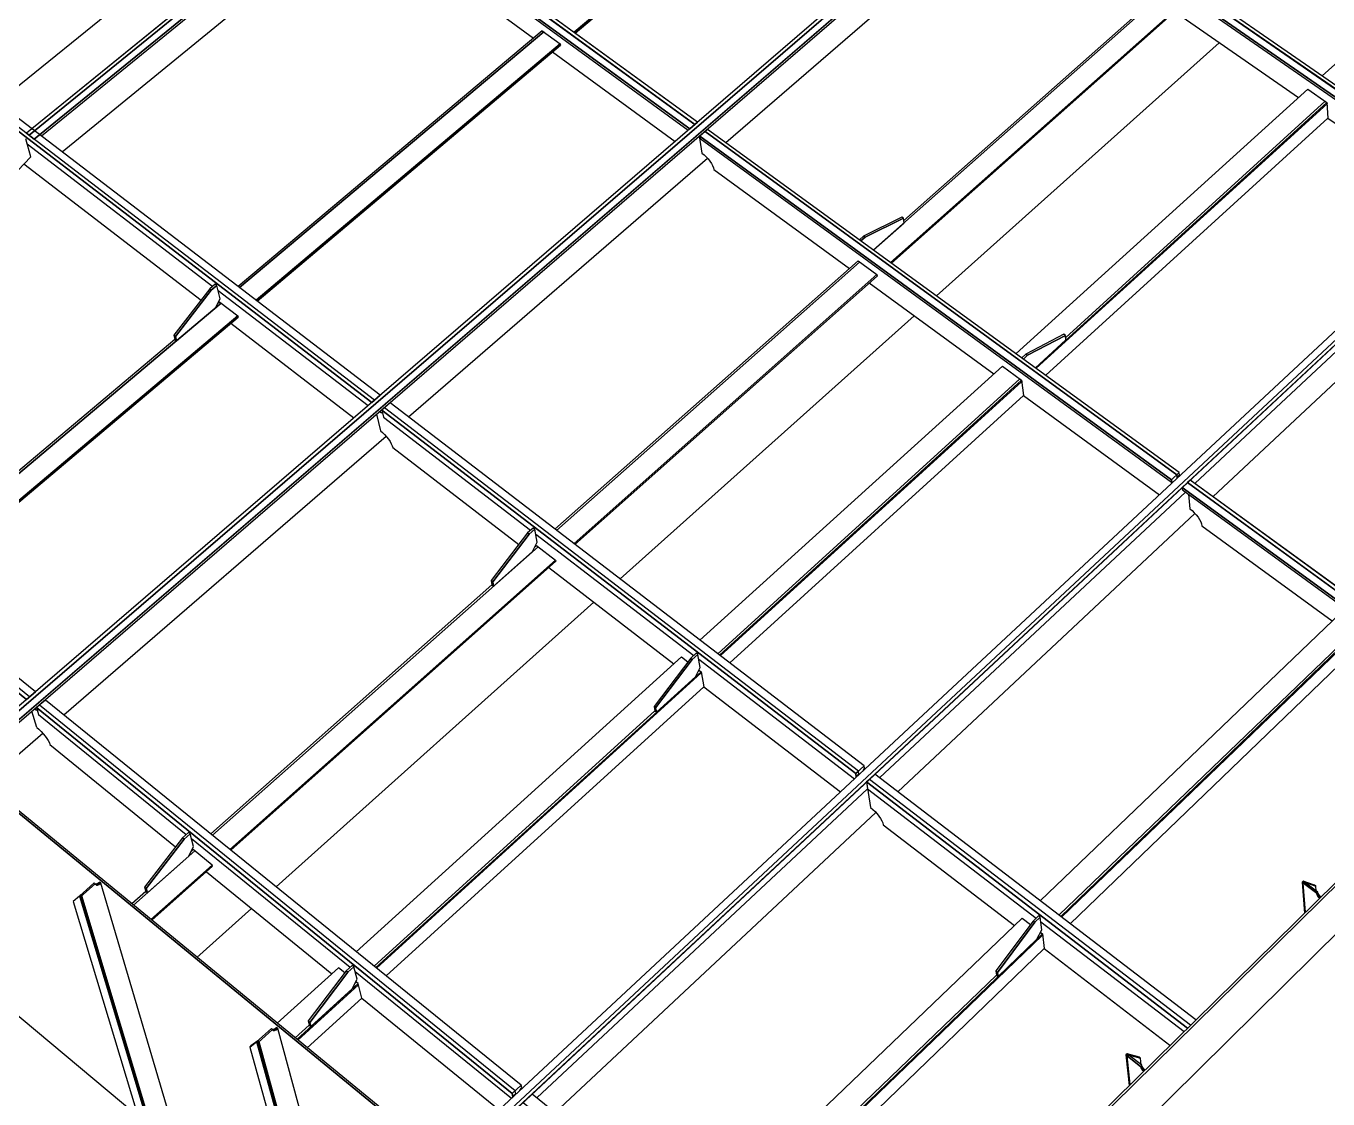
# Model space of a CAD drawing. Header units: millimetres. Extents: x 149544 to 197467, y -3118 to 25363.
# Drawn here: x 190995 to 192617, y 740 to 2077 of the extents above; entities that cross this region are included whole.
import ezdxf

# ---------------------------------------------------------------- set-up
doc = ezdxf.new("R2010")
doc.units = ezdxf.units.MM
doc.header["$MEASUREMENT"] = 0

msp = doc.modelspace()

# ---------------------------------------------------------------- linework, layer by layer
at = {"color": 0, "linetype": 'Continuous'}
for p, q in [((194073.6, 3873.2), (190917.8, 1154.4)), ((193994, 3817.9), (190907.9, 1162.6)), ((193994, 3817.9), (190907.9, 1162.6)), ((194009.3, 3826.6), (190911.2, 1159.9)), ((190911.2, 1159.9), (194009.3, 3826.6)), ((191526.9, 654.7), (194646.1, 3564.6)), ((194577.4, 3515.4), (191516.2, 663.5)), ((194575.6, 3503.8), (191523.3, 657.6)), ((191677.5, 2069), (192043.6, 2377.7)), ((192043.6, 2377.7), (191677.5, 2069)), ((191678.7, 2068.1), (192043.9, 2376)), ((192951.4, 2324.4), (192609.6, 2014.6)), ((192808.6, 1872.1), (192224.4, 2276)), ((191385.3, 2260.1), (190995.4, 1943.2)), ((191387.5, 2257.1), (190998.5, 1940.8)), ((191396.1, 2255.7), (191819.8, 1947.2)), ((191821.5, 1948.7), (191400.6, 2255.1)), ((191828.1, 1954.3), (191418.4, 2252.3)), ((191831.3, 1957.1), (191433.5, 2246.4)), ((191866.5, 1931.6), (192225.9, 2242.2)), ((191400.8, 2227), (191627.1, 2061.8)), ((190961.6, 1983.6), (191130.7, 2120.3)), ((192414.7, 2120.6), (192050.3, 1797.9)), ((192050.3, 1797.9), (192414.7, 2120.6)), ((192412.7, 2122), (192088.2, 1834.7)), ((192412.7, 2122), (192088.2, 1834.7)), ((192071.8, 1782.3), (192436.1, 2105.8)), ((192436.1, 2105.8), (192071.8, 1782.3)), ((192073, 1781.5), (192436.3, 2104.1)), ((192425.6, 2094.7), (192579.9, 1987.6)), ((191637.8, 2070.8), (191259, 1752.3)), ((191637.8, 2070.8), (191259, 1752.3)), ((191639.8, 2069.4), (191260.9, 1750.9)), ((191260.9, 1750.9), (191639.8, 2069.4)), ((191637.8, 2070.8), (191660.3, 2054.5)), ((191637.8, 2070.8), (191639.8, 2069.4)), ((191281.5, 1735.1), (191660.3, 2054.5)), ((191660.3, 2054.5), (191281.5, 1735.1)), ((191282.7, 1734.2), (191660.6, 2052.8)), ((191650.8, 2044.5), (191803.4, 1933.1)), ((191660.3, 2054.5), (191660.6, 2052.8)), ((192481.3, 2056), (192128.9, 1740.8)), ((192128.9, 1740.8), (192481.3, 2056)), ((192481.3, 2056), (192128.9, 1740.8)), ((192591.5, 1998.2), (192228.1, 1668.7)), ((192591.5, 1998.2), (192615.4, 1981.6)), ((192252.1, 1651.2), (192615.4, 1981.6)), ((192615.4, 1981.6), (192252.1, 1651.2)), ((192615.4, 1981.6), (192252.1, 1651.2)), ((192252.1, 1651.2), (192615.4, 1981.6)), ((192253.2, 1650.4), (192615.5, 1979.9)), ((192613.3, 1983), (192289.9, 1689)), ((192613.3, 1983), (192615.4, 1981.6)), ((192615.4, 1981.6), (192615.5, 1979.9)), ((192615.4, 1981.6), (192616.6, 1962.2)), ((191831.3, 1957.1), (191821.5, 1948.7)), ((191831.3, 1957.1), (191828.1, 1954.3)), ((192265, 1641.9), (192616.6, 1962.2)), ((192616.6, 1962.2), (192784.8, 1845.4)), ((190996.2, 1929.9), (190994.6, 1936.1)), ((191000.6, 1913.8), (190994.6, 1936.1)), ((190998.5, 1940.8), (190995.4, 1943.2)), ((191833.3, 1939.8), (191836.8, 1918.5)), ((191837.4, 1942.5), (191836.7, 1942.7)), ((191836.7, 1942.7), (191837.4, 1942.5)), ((191840.7, 1945.4), (191840, 1945.6)), ((192428.2, 1517.8), (191840.6, 1945.2)), ((190996.2, 1929.9), (191227.5, 1752.5)), ((190992.2, 1905), (191212.8, 1735.4)), ((191471.2, 1589.8), (191843.8, 1912)), ((191851.7, 1897.9), (192020.5, 1774.8)), ((192450.6, 1506.9), (192819.6, 1851.5)), ((192473.2, 1490.5), (192829.4, 1824)), ((192037.9, 1815), (192032.9, 1810.6)), ((192031.2, 1784.2), (191653.7, 1450.1)), ((192031.2, 1784.2), (191653.7, 1450.1)), ((192031.2, 1784.2), (192054.7, 1767.1)), ((192031.2, 1784.2), (192033.2, 1782.8)), ((192033.2, 1782.8), (191655.7, 1448.5)), ((191655.7, 1448.5), (192033.2, 1782.8)), ((191677.4, 1432), (192054.7, 1767.1)), ((192054.7, 1767.1), (191677.4, 1432)), ((191678.5, 1431.1), (192054.9, 1765.4)), ((192045.2, 1756.7), (192200.3, 1643.5)), ((192054.7, 1767.1), (192054.9, 1765.4)), ((191234, 1747.5), (191421, 1604.1)), ((191237.9, 1731.6), (190831.1, 1389.4)), ((190831.1, 1389.4), (191237.9, 1731.6)), ((191236, 1733), (191233.6, 1731)), ((191236, 1733), (191233.6, 1731)), ((191236, 1733), (191258.5, 1715.7)), ((191236, 1733), (191237.9, 1731.6)), ((190851.7, 1372.7), (191258.5, 1715.7)), ((191258.5, 1715.7), (190851.7, 1372.7)), ((190852.9, 1371.7), (191258.9, 1714.1)), ((191250.1, 1706.7), (191403.3, 1588.8)), ((191258.5, 1715.7), (191258.9, 1714.1)), ((192101.1, 1715.9), (191734.7, 1388)), ((191734.7, 1388), (192101.1, 1715.9)), ((192101.1, 1715.9), (191734.7, 1388)), ((191180.2, 1686.2), (190829.2, 1391)), ((191180.2, 1686.2), (190829.2, 1391)), ((192237.2, 1662), (192242.2, 1666.6)), ((192211, 1653.2), (191834.3, 1311.8)), ((192211, 1653.2), (192235, 1635.7)), ((192232.9, 1637.2), (191856.4, 1294.9)), ((191858.5, 1293.3), (192235, 1635.7)), ((192235, 1635.7), (191858.5, 1293.3)), ((192235, 1635.7), (191858.5, 1293.3)), ((191858.5, 1293.3), (192235, 1635.7)), ((191859.6, 1292.4), (192235.2, 1634.1)), ((192232.9, 1637.2), (192235, 1635.7)), ((192235, 1635.7), (192235.2, 1634.1)), ((192235, 1635.7), (192237.2, 1616.6)), ((191435.9, 1616.9), (191425.4, 1607.9)), ((191428.9, 1610.9), (191425.4, 1607.9)), ((191871.4, 1283.4), (192237.2, 1616.6)), ((192237.2, 1616.6), (192406.6, 1493)), ((191431.4, 1593.4), (191436.2, 1572.6)), ((191434.5, 1596.1), (191438.8, 1594.7)), ((191438.7, 1598.9), (191438, 1599.1)), ((191440, 1589.5), (191623.3, 1448.8)), ((191041.8, 1218.7), (191443.3, 1565.7)), ((191451.8, 1551.6), (191608.5, 1431)), ((192428.5, 1514.3), (192428.6, 1513.5)), ((192428.9, 1513.8), (192428.5, 1514.3)), ((192431.8, 1517.3), (192431.4, 1520.8)), ((192842, 1222.3), (192444.9, 1511.1)), ((192058, 1140.5), (192439.1, 1496.3)), ((192435.1, 1502), (192435.3, 1499)), ((192435.1, 1502), (192435.3, 1499)), ((192832.3, 1212.8), (192435.1, 1502)), ((192435.3, 1499), (192830.7, 1211.2)), ((192838.8, 1219.1), (192441.6, 1508)), ((192442.9, 1493.5), (192444.6, 1475.4)), ((192080.8, 1123), (192450.9, 1469.6)), ((191629.7, 1444), (191826.6, 1292.8)), ((191632.9, 1428.2), (191226.9, 1068.8)), ((191226.9, 1068.8), (191632.9, 1428.2)), ((191630.8, 1429.8), (191629, 1428.2)), ((191630.8, 1429.8), (191629, 1428.2)), ((191630.8, 1429.8), (191654.5, 1411.6)), ((191630.8, 1429.8), (191632.9, 1428.2)), ((191248.6, 1051.2), (191654.5, 1411.6)), ((191654.5, 1411.6), (191248.6, 1051.2)), ((191654.5, 1411.6), (191654.8, 1410)), ((191249.8, 1050.3), (191654.8, 1410)), ((191646, 1402.2), (191801.9, 1282.3)), ((191575.2, 1380.6), (191224.9, 1070.4)), ((191575.2, 1380.6), (191224.9, 1070.4)), ((191702.2, 1359), (191306.2, 1004.6)), ((191306.2, 1004.6), (191702.2, 1359)), ((191702.2, 1359), (191306.2, 1004.6)), ((192632.6, 1346), (192258.3, 987.1)), ((192655.7, 1329.2), (192281.5, 969.4)), ((192283.7, 967.7), (192657.8, 1327.6)), ((192657.8, 1327.6), (192283.7, 967.7)), ((192657.8, 1327.6), (192283.7, 967.7)), ((192283.7, 967.7), (192657.8, 1327.6)), ((192284.7, 966.9), (192657.9, 1326)), ((192295.5, 958.6), (192659, 1308.8)), ((191811.5, 1291.1), (191406.2, 923.6)), ((191811.5, 1291.1), (191819.4, 1284.9)), ((191832.8, 1288.1), (192026.8, 1139.2)), ((191430.4, 904), (191835.6, 1272.5)), ((191835.6, 1272.5), (191430.4, 904)), ((191835.6, 1272.5), (191430.4, 904)), ((191430.4, 904), (191835.6, 1272.5)), ((191431.5, 903.1), (191835.9, 1270.9)), ((191833.6, 1274.1), (191832, 1272.7)), ((191833, 1274.5), (191835.6, 1272.5)), ((191833.6, 1274.1), (191835.6, 1272.5)), ((191835.6, 1272.5), (191835.9, 1270.9)), ((191835.6, 1272.5), (191839, 1253.8)), ((191443.4, 893.5), (191839, 1253.8)), ((191839, 1253.8), (192009.3, 1122.8)), ((191006.4, 1247.4), (190995.4, 1237.9)), ((190999.1, 1241.1), (190995.4, 1237.9)), ((191008.3, 1203.1), (191002.2, 1223.5)), ((191004.8, 1225.8), (191009, 1224.2)), ((191009.2, 1228.8), (191008.5, 1229)), ((191010.5, 1219.1), (191194.4, 1069.8)), ((191778.1, 1223.6), (191428.3, 905.7)), ((190943.3, 1133.5), (191015.5, 1196)), ((191024.6, 1181.7), (191181.1, 1054.5)), ((192028.4, 1145.5), (192029, 1142.1)), ((191630.9, 741.6), (192043.2, 1126.7)), ((192041.9, 1135.2), (192043.2, 1126.7)), ((192041.9, 1135.2), (192043.2, 1126.7)), ((192041.9, 1135.2), (192046.8, 1103.3)), ((192041.9, 1135.2), (192043.2, 1126.7)), ((192441.7, 828.6), (192041.9, 1135.2)), ((192441.7, 828.6), (192041.9, 1135.2)), ((192041.9, 1135.2), (192441.7, 828.6)), ((192043.2, 1126.7), (192253.1, 965.6)), ((191653.7, 723.1), (192053.3, 1097.3)), ((191200.7, 1064.7), (191398.4, 904.3)), ((191205, 1049.4), (191128.5, 981.6)), ((191128.5, 981.6), (191205, 1049.4)), ((191203, 1051), (191200.7, 1049)), ((191203, 1051), (191200.7, 1049)), ((191205, 1049.4), (191203, 1051)), ((191150.2, 963.8), (191226.7, 1031.7)), ((191226.7, 1031.7), (191150.2, 963.8)), ((191151.3, 962.8), (191227.1, 1030.2)), ((191219.4, 1023.3), (191375.8, 896.1)), ((191082, 1007), (191082.7, 1006.8)), ((191155.7, 682.2), (191062.7, 991.9)), ((191144, 998.8), (191126.4, 983.3)), ((191144, 998.8), (191126.4, 983.3)), ((191275.8, 977.5), (191207.7, 916.5)), ((191207.7, 916.5), (191275.8, 977.5)), ((191275.8, 977.5), (191207.7, 916.5)), ((192235.5, 965.4), (191832.1, 578.6)), ((192235.5, 965.4), (192245.9, 957.4)), ((192259, 961.1), (192437.3, 824.3)), ((191857.7, 557.9), (192260.9, 945.8)), ((192260.9, 945.8), (191857.7, 557.9)), ((192260.9, 945.8), (191857.7, 557.9)), ((191857.7, 557.9), (192260.9, 945.8)), ((191858.7, 557.1), (192261.1, 944.3)), ((192258.8, 947.5), (192258.1, 946.8)), ((192258.5, 947.7), (192260.9, 945.8)), ((192258.8, 947.5), (192260.9, 945.8)), ((192260.9, 945.8), (192261.1, 944.3)), ((192260.9, 945.8), (192263.2, 927.5)), ((191869.6, 548.3), (192263.2, 927.5)), ((192263.2, 927.5), (192419.8, 807.1)), ((191384.2, 903.8), (191307.8, 834.5)), ((191391.9, 897.6), (191384.2, 903.8)), ((191404.6, 899.2), (191599.5, 741.1)), ((192203.6, 894.4), (191855.5, 559.7)), ((191332.1, 814.5), (191408.5, 884.1)), ((191408.5, 884.1), (191332.1, 814.5)), ((191408.5, 884.1), (191332.1, 814.5)), ((191332.1, 814.5), (191408.5, 884.1)), ((191333.2, 813.6), (191408.9, 882.5)), ((191406.4, 885.7), (191404.5, 884)), ((191408.5, 884.1), (191406.4, 885.7)), ((191413.1, 865.8), (191408.5, 884.1)), ((191345.1, 803.9), (191413.1, 865.8)), ((191413.1, 865.8), (191584.1, 726.8)), ((190970.7, 856), (191134.1, 719.4)), ((191347.5, 832.2), (191330, 816.3)), ((191303.5, 825.5), (191302, 826.7)), ((191302.8, 825.7), (191303.5, 825.5)), ((191600.5, 747), (191601.3, 743.7))]:
    msp.add_line(p, q, dxfattribs=at)
for points in [[(190917.8, 1154.4), (194073.6, 3873.2), (194064.8, 3877.9)], [(190919.9, 1152.7), (194073.3, 3870.1), (194073.6, 3873.2)], [(191526.9, 654.7), (194646.1, 3564.6), (194644.4, 3565.5)], [(194629.3, 3509.5), (194629.8, 3511.9), (194630.7, 3514.6), (194631.9, 3517.4), (194633.3, 3520.2), (194634.9, 3522.9), (194636.7, 3525.5), (194638.5, 3527.7), (194640.3, 3529.6), (194646.1, 3564.6), (191526.9, 654.7)], [(194644.5, 3555.3), (194646.1, 3564.6), (191526.9, 654.7)], [(194021.9, 2382.8), (190981.1, -607.9), (190983.6, -610.2), (194024.3, 2381.3), (194021.9, 2382.8)], [(191036, -626), (194017.4, 2320.7), (194024.3, 2381.3), (190983.6, -610.2)], [(192227.5, 2278.7), (192218.2, 2270.7), (192802.4, 1866.3), (192811.7, 1874.9), (192227.5, 2278.7)], [(192218.2, 2270.7), (192218.5, 2267.6), (192802.5, 1863.3), (192802.4, 1866.3), (192218.2, 2270.7)], [(192811.7, 1874.9), (192227.5, 2278.7), (192224.4, 2276), (192808.6, 1872.1), (192811.7, 1874.9)], [(191385.3, 2260.1), (190995.4, 1943.2), (190998.5, 1940.8), (191387.5, 2257.1)], [(191004.8, 1936), (190995.4, 1943.2), (191004.8, 1936), (191395.9, 2254.4), (191393.5, 2256.2)], [(191400.6, 2255.1), (191821.5, 1948.7), (191831.3, 1957.1), (191433.5, 2246.4)], [(191014.1, 1939.9), (191396.6, 2251.3), (191395.9, 2254.4), (191004.8, 1936)], [(191039.8, 1920.2), (191395.3, 2210.6), (191395.1, 2213), (191395.4, 2215.7), (191396.2, 2218.7), (191397.5, 2221.7), (191399.2, 2224.7), (191401.2, 2227.6), (191403.6, 2230.3), (191406.1, 2232.6), (191402.1, 2251.4)], [(191418.4, 2252.3), (191828.1, 1954.3), (191831.3, 1957.1)], [(190915.8, 2001.2), (190914.2, 1999.9), (191425.4, 1607.9)], [(191425.4, 1607.9), (190914.2, 1999.9), (190923.6, 1966.5), (190926, 1964.4), (190928.5, 1962), (190930.9, 1959.3), (190933.2, 1956.5), (190935.2, 1953.6), (190936.9, 1950.9), (190938.2, 1948.2), (190939, 1945.9)], [(191425.4, 1607.9), (190914.2, 1999.9), (190916.7, 1991)], [(190914.2, 1999.9), (191425.4, 1607.9), (191435.9, 1616.9), (190967.7, 1975.4)], [(191425.4, 1607.9), (191428.9, 1610.9), (190983.9, 1952)], [(191843.8, 1948.1), (191834, 1939.6), (192421.7, 1511.7), (192431.4, 1520.8), (191843.8, 1948.1)], [(192431.4, 1520.8), (191843.8, 1948.1), (191840.6, 1945.2), (192428.2, 1517.8), (192431.4, 1520.8)], [(191834, 1939.6), (191834.5, 1936.6), (192421.9, 1508.8), (192421.7, 1511.7), (191834, 1939.6)], [(190950.9, 1869.2), (190952.5, 1863.7), (191000.6, 1913.8)], [(191836.8, 1918.5), (191839.4, 1916.4), (191842, 1914), (191844.4, 1911.3), (191846.6, 1908.5), (191848.5, 1905.6), (191850, 1902.9), (191851.1, 1900.2), (191851.7, 1897.9)], [(192050.3, 1797.9), (192088.6, 1831.8), (192087.8, 1837.3), (192039.9, 1813.6), (192034.9, 1809.2)], [(192085.8, 1838.8), (192037.9, 1815), (192039.9, 1813.6), (192087.8, 1837.3), (192085.8, 1838.8)], [(192034.9, 1809.2), (192039.9, 1813.6), (192037.9, 1815)], [(191927.7, 323), (191929.2, 324.6), (190133.1, 1798.3), (190131.5, 1797), (191927.7, 323)], [(191927.7, 323), (190131.5, 1797), (190176.2, 1682.5)], [(191225.5, 1747.8), (191180.8, 1690.2), (191182.2, 1684.7), (191231, 1725.7), (191236.6, 1737.1), (191232.5, 1753.6), (191225.5, 1747.8)], [(191230.5, 1755.1), (191223.6, 1749.3), (191225.5, 1747.8), (191232.5, 1753.6), (191230.5, 1755.1)], [(191223.6, 1749.3), (191178.8, 1691.6), (191180.8, 1690.2), (191225.5, 1747.8), (191223.6, 1749.3)], [(191178.8, 1691.6), (191180.2, 1686.2), (191182.2, 1684.7), (191180.8, 1690.2), (191178.8, 1691.6)], [(192252.1, 1651.2), (192290.2, 1685.9), (192289.6, 1691.4), (192242.2, 1666.6), (192237.2, 1662)], [(192289.6, 1691.4), (192287.5, 1692.9), (192240.2, 1668.1), (192242.2, 1666.6), (192289.6, 1691.4)], [(190484.7, 1654.3), (190483.3, 1653.2), (190995.4, 1237.9)], [(192242.2, 1666.6), (192240.2, 1668.1), (192235.2, 1663.5)], [(190995.4, 1237.9), (190483.3, 1653.2), (190494.9, 1620.3), (190497.4, 1618.1), (190499.9, 1615.6), (190502.4, 1612.9), (190504.7, 1610), (190506.9, 1607.1), (190508.7, 1604.3), (190510.1, 1601.7), (190511.1, 1599.4)], [(190995.4, 1237.9), (190483.3, 1653.2), (190486.4, 1644.4)], [(190483.3, 1653.2), (190995.4, 1237.9), (191006.4, 1247.4), (190530.7, 1632.7)], [(191438, 1598.3), (192028.4, 1145.5), (192038.8, 1155.2), (191448.4, 1607.3), (191438, 1598.3)], [(190995.4, 1237.9), (190999.1, 1241.1), (190552.8, 1602.8)], [(192029.4, 1141.6), (192029, 1142.1), (192028.4, 1145.5), (191438, 1598.3), (191438.8, 1594.7), (191434.5, 1596.1)], [(192028.4, 1145.5), (192031.9, 1148.8), (191441.5, 1601.3), (191438, 1598.3), (192028.4, 1145.5)], [(192029.1, 1141.3), (192028.4, 1145.5), (191438, 1598.3), (191440, 1589.5)], [(191436.2, 1572.6), (191438.8, 1570.4), (191441.4, 1567.9), (191443.9, 1565.1), (191446.2, 1562.2), (191448.2, 1559.3), (191449.8, 1556.5), (191451, 1553.9), (191451.8, 1551.6)], [(192431.4, 1520.8), (192421.7, 1511.7), (192421.9, 1508.8), (192424.4, 1509.6)], [(192431.8, 1517.3), (192431.4, 1520.8), (192428.2, 1517.8), (192428.5, 1514.3), (192431.8, 1517.3)], [(192432.2, 1516.8), (192431.8, 1517.3), (192428.5, 1514.3), (192428.9, 1513.8)], [(192842, 1222.3), (192444.9, 1511.1), (192435.1, 1502), (192832.3, 1212.8)], [(192444.9, 1511.1), (192441.6, 1508), (192838.8, 1219.1)], [(192444.6, 1475.4), (192447.3, 1473.2), (192450, 1470.6), (192452.5, 1467.9), (192454.8, 1465), (192456.7, 1462.1), (192458.2, 1459.2), (192459.1, 1456.6), (192459.6, 1454.3), (192622, 1335.8)], [(191619.5, 1445.4), (191574.1, 1386), (191576.1, 1384.4), (191621.5, 1443.8), (191619.5, 1445.4)], [(191621.5, 1443.8), (191576.1, 1384.4), (191577.2, 1379), (191625.9, 1422.1), (191631.7, 1433.7), (191628.4, 1450), (191621.5, 1443.8)], [(191626.4, 1451.5), (191619.5, 1445.4), (191621.5, 1443.8), (191628.4, 1450), (191626.4, 1451.5)], [(191574.1, 1386), (191575.2, 1380.6), (191577.2, 1379), (191576.1, 1384.4), (191574.1, 1386)], [(191824.8, 1287.7), (191779.1, 1227.4), (191780.1, 1222), (191828.7, 1266.2), (191834.7, 1277.9), (191831.8, 1294), (191824.8, 1287.7), (191822.8, 1289.3), (191777.1, 1229), (191779.1, 1227.4), (191824.8, 1287.7)], [(191831.8, 1294), (191829.7, 1295.6), (191822.8, 1289.3), (191824.8, 1287.7), (191831.8, 1294)], [(191007.9, 1227.7), (191600.5, 747), (191611.5, 757.3), (191019, 1237.2), (191007.9, 1227.7)], [(191601.7, 743.2), (191601.3, 743.7), (191600.5, 747), (191007.9, 1227.7), (191009, 1224.2), (191004.8, 1225.8)], [(191600.5, 747), (191604.2, 750.5), (191011.6, 1230.9), (191007.9, 1227.7), (191600.5, 747)], [(191601.4, 742.9), (191600.5, 747), (191007.9, 1227.7), (191010.5, 1219.1)], [(191779.1, 1227.4), (191777.1, 1229), (191778.1, 1223.6), (191780.1, 1222), (191779.1, 1227.4)], [(191008.3, 1203.1), (191010.9, 1200.8), (191013.6, 1198.2), (191016.1, 1195.3), (191018.5, 1192.4), (191020.7, 1189.4), (191022.4, 1186.6), (191023.8, 1184), (191024.6, 1181.7)], [(192037, 1148.7), (192039.2, 1152.3), (192038.8, 1155.2), (192028.4, 1145.5)], [(192029, 1142.1), (192032.4, 1145.3), (192031.9, 1148.8), (192028.4, 1145.5), (192029, 1142.1)], [(192032.8, 1144.8), (192032.4, 1145.3), (192029, 1142.1), (192029.4, 1141.6)], [(192452, 838.8), (192052.3, 1144.9), (192041.9, 1135.2), (192441.7, 828.6)], [(192445.2, 832), (192045.4, 1138.4), (192041.9, 1135.2)], [(192046.8, 1103.3), (192049.6, 1101), (192052.4, 1098.3), (192055, 1095.5), (192057.3, 1092.5), (192059.3, 1089.5), (192060.9, 1086.7), (192062, 1084.1), (192062.6, 1081.8), (192226, 956.2)], [(191191.7, 1064), (191144.5, 1002.4), (191146, 997.1), (191197.6, 1042.8), (191203.5, 1054.6), (191199.1, 1070.5), (191191.7, 1064)], [(191197.1, 1072.2), (191189.7, 1065.7), (191191.7, 1064), (191199.1, 1070.5), (191197.1, 1072.2)], [(191189.7, 1065.7), (191142.4, 1004), (191144.5, 1002.4), (191191.7, 1064), (191189.7, 1065.7)], [(191227.1, 1030.2), (191226.7, 1031.7), (191203, 1051)], [(191081.1, 1008.2), (191079.7, 1009.4), (191061.2, 993.1), (191062.7, 991.9), (191081.1, 1008.2)], [(191180.7, 695.4), (191087.9, 1009.1), (191086.8, 1008.2), (191085.7, 1007.5), (191084.6, 1007.1), (191083.6, 1006.8), (191082.7, 1006.8), (191082, 1007), (191081.5, 1007.5), (191081.1, 1008.2), (191062.7, 991.9), (191155.7, 682.2), (191180.7, 695.4)], [(191082.7, 1006.8), (191081.3, 1008), (191081.2, 1008)], [(191083.6, 1006.8), (191082.1, 1008), (191081.3, 1008), (191082.7, 1006.8), (191083.6, 1006.8)], [(191084.6, 1007.1), (191083.1, 1008.3), (191082.1, 1008), (191083.6, 1006.8), (191084.6, 1007.1)], [(191085.7, 1007.5), (191084.2, 1008.7), (191083.1, 1008.3), (191084.6, 1007.1), (191085.7, 1007.5)], [(191086.8, 1008.2), (191085.3, 1009.4), (191084.2, 1008.7), (191085.7, 1007.5), (191086.8, 1008.2)], [(191087.9, 1009.1), (191086.4, 1010.3), (191085.3, 1009.4), (191086.8, 1008.2), (191087.9, 1009.1)], [(192584.3, 1010.2), (192585.9, 1009.1), (192587.4, 1010.5), (192585.8, 1011.7), (192584.3, 1010.2)], [(192602.6, 996.5), (192604.1, 997.9), (192585.8, 1011.7), (192584.3, 1010.2), (192602.6, 996.5)], [(192588.6, 973.1), (192585.9, 1009.1), (192584.3, 1010.2), (192587.3, 971.7)], [(192606.2, 990.4), (192605.3, 991.4), (192604.5, 992.5), (192603.7, 993.6), (192603.2, 994.7), (192602.8, 995.7), (192602.6, 996.5), (192584.3, 1010.2), (192587.3, 971.7)], [(192585.8, 1011.7), (192587.4, 1010.5), (192601.6, 1005.5), (192600, 1006.7), (192585.8, 1011.7)], [(192602, 999.5), (192601.6, 1005.5), (192587.4, 1010.5), (192585.9, 1009.1)], [(191155.7, 682.2), (191062.7, 991.9), (191061.2, 993.1), (191053.5, 986.2), (191134.1, 719.2)], [(191062.7, 991.9), (191064.3, 993.3), (191062.8, 994.5), (191061.2, 993.1), (191062.7, 991.9)], [(191062.7, 991.9), (191061.2, 993.1), (191141.8, 724.9)], [(191155.7, 682.3), (191157.2, 683.6), (191064.3, 993.3), (191062.7, 991.9), (191155.7, 682.2)], [(191142.4, 1004), (191144, 998.8), (191146, 997.1), (191144.5, 1002.4), (191142.4, 1004)], [(192602.8, 995.7), (192604.2, 997.1), (192604.1, 997.9), (192602.6, 996.5), (192602.8, 995.7)], [(192603.2, 994.7), (192604.6, 996.1), (192604.2, 997.1), (192602.8, 995.7), (192603.2, 994.7)], [(192603.7, 993.6), (192605.2, 995), (192604.6, 996.1), (192603.2, 994.7), (192603.7, 993.6)], [(192604.5, 992.5), (192605.9, 993.9), (192605.2, 995), (192603.7, 993.6), (192604.5, 992.5)], [(192605.3, 991.4), (192606.8, 992.8), (192605.9, 993.9), (192604.5, 992.5), (192605.3, 991.4)], [(192607.7, 991.8), (192606.8, 992.8), (192605.3, 991.4), (192606.2, 990.4)], [(192251.4, 960.3), (192205, 898), (192205.8, 892.8), (192254.1, 939.2), (192260.3, 951.1), (192258.3, 966.9), (192251.4, 960.3), (192249.2, 961.9), (192202.9, 899.7), (192205, 898), (192251.4, 960.3)], [(192258.3, 966.9), (192256.1, 968.6), (192249.2, 961.9), (192251.4, 960.3), (192258.3, 966.9)], [(191395.8, 898.3), (191348.2, 835.7), (191349.6, 830.5), (191401.2, 877.4), (191407.2, 889.3), (191403.2, 905), (191395.8, 898.3), (191393.7, 900), (191346.1, 837.4), (191348.2, 835.7), (191395.8, 898.3)], [(191403.2, 905), (191401.1, 906.7), (191393.7, 900), (191395.8, 898.3), (191403.2, 905)], [(192205, 898), (192202.9, 899.7), (192203.6, 894.4), (192205.8, 892.8), (192205, 898)], [(191408.9, 882.5), (191408.5, 884.1), (191405.7, 886.3)], [(191302, 826.8), (191300.5, 828), (191282, 811.3), (191283.5, 810.1), (191302, 826.8)], [(191384.5, 547.7), (191308.6, 828), (191307.5, 827.1), (191306.4, 826.3), (191305.3, 825.8), (191304.4, 825.5), (191303.5, 825.5), (191302.8, 825.7), (191302.3, 826.1), (191302, 826.8), (191283.5, 810.1), (191360.5, 530.3), (191380.2, 541.2), (191380.5, 542), (191380.8, 542.8), (191381.3, 543.7), (191381.8, 544.5), (191382.4, 545.4), (191383, 546.2), (191383.7, 547), (191384.5, 547.7)], [(191306.4, 826.3), (191304.9, 827.5), (191303.8, 827), (191305.3, 825.8), (191306.4, 826.3)], [(191307.5, 827.1), (191306, 828.3), (191304.9, 827.5), (191306.4, 826.3), (191307.5, 827.1)], [(191308.6, 828), (191307.1, 829.2), (191306, 828.3), (191307.5, 827.1), (191308.6, 828)], [(191348.2, 835.7), (191346.1, 837.4), (191347.5, 832.2), (191349.6, 830.5), (191348.2, 835.7)], [(191282, 811.3), (191283.6, 812.8), (191275, 806.4), (191273.4, 805), (191282, 811.3)], [(191360.5, 530.3), (191283.5, 810.1), (191282, 811.3), (191273.4, 805), (191339.5, 566.4)], [(191283.5, 810.1), (191285.1, 811.6), (191283.6, 812.8), (191282, 811.3), (191283.5, 810.1)], [(191283.5, 810.1), (191282, 811.3), (191347.7, 572.8)], [(191357.8, 533.5), (191359.1, 531.5), (191360.5, 530.3), (191362.1, 531.7), (191285.1, 811.6), (191283.5, 810.1), (191360.5, 530.3)], [(191302, 826.7), (191303.5, 825.5), (191304.4, 825.5)], [(191304.4, 825.5), (191302.9, 826.7), (191302, 826.7)], [(191305.3, 825.8), (191303.8, 827), (191302.9, 826.7), (191304.4, 825.5), (191305.3, 825.8)], [(191358.3, 534.2), (191359.1, 531.5), (191360.5, 530.3), (191283.5, 810.1)], [(192364.9, 795.1), (192366.5, 793.9), (192368, 795.3), (192366.4, 796.6), (192364.9, 795.1)], [(192383.3, 780.9), (192384.7, 782.4), (192366.4, 796.6), (192364.9, 795.1), (192383.3, 780.9)], [(192370.4, 758.5), (192366.5, 793.9), (192364.9, 795.1), (192369.1, 757.2)], [(192387, 774.8), (192386.1, 775.8), (192385.2, 776.9), (192384.4, 778), (192383.8, 779.1), (192383.4, 780.1), (192383.3, 780.9), (192364.9, 795.1), (192369.1, 757.2)], [(192366.4, 796.6), (192368, 795.3), (192383.2, 791.1), (192381.7, 792.3), (192366.4, 796.6)], [(192384.1, 782.9), (192383.2, 791.1), (192368, 795.3), (192366.5, 793.9)], [(192383.4, 780.1), (192384.9, 781.6), (192384.7, 782.4), (192383.3, 780.9), (192383.4, 780.1)], [(192383.8, 779.1), (192385.3, 780.6), (192384.9, 781.6), (192383.4, 780.1), (192383.8, 779.1)], [(192384.4, 778), (192385.9, 779.5), (192385.3, 780.6), (192383.8, 779.1), (192384.4, 778)], [(192385.2, 776.9), (192386.7, 778.4), (192385.9, 779.5), (192384.4, 778), (192385.2, 776.9)], [(192386.1, 775.8), (192387.6, 777.2), (192386.7, 778.4), (192385.2, 776.9), (192386.1, 775.8)], [(192388.5, 776.2), (192387.6, 777.2), (192386.1, 775.8), (192387, 774.8)], [(191609.8, 750.7), (191612.2, 754.5), (191611.5, 757.3), (191600.5, 747)], [(191601.3, 743.7), (191605, 747.1), (191604.2, 750.5), (191600.5, 747), (191601.3, 743.7)], [(191605.4, 746.6), (191605, 747.1), (191601.3, 743.7), (191601.7, 743.2)], [(192027, 420.8), (191625.1, 746.3), (191614.1, 736), (192016.1, 410)]]:
    msp.add_lwpolyline(points, dxfattribs=at)

doc.saveas('drawing.dxf')
